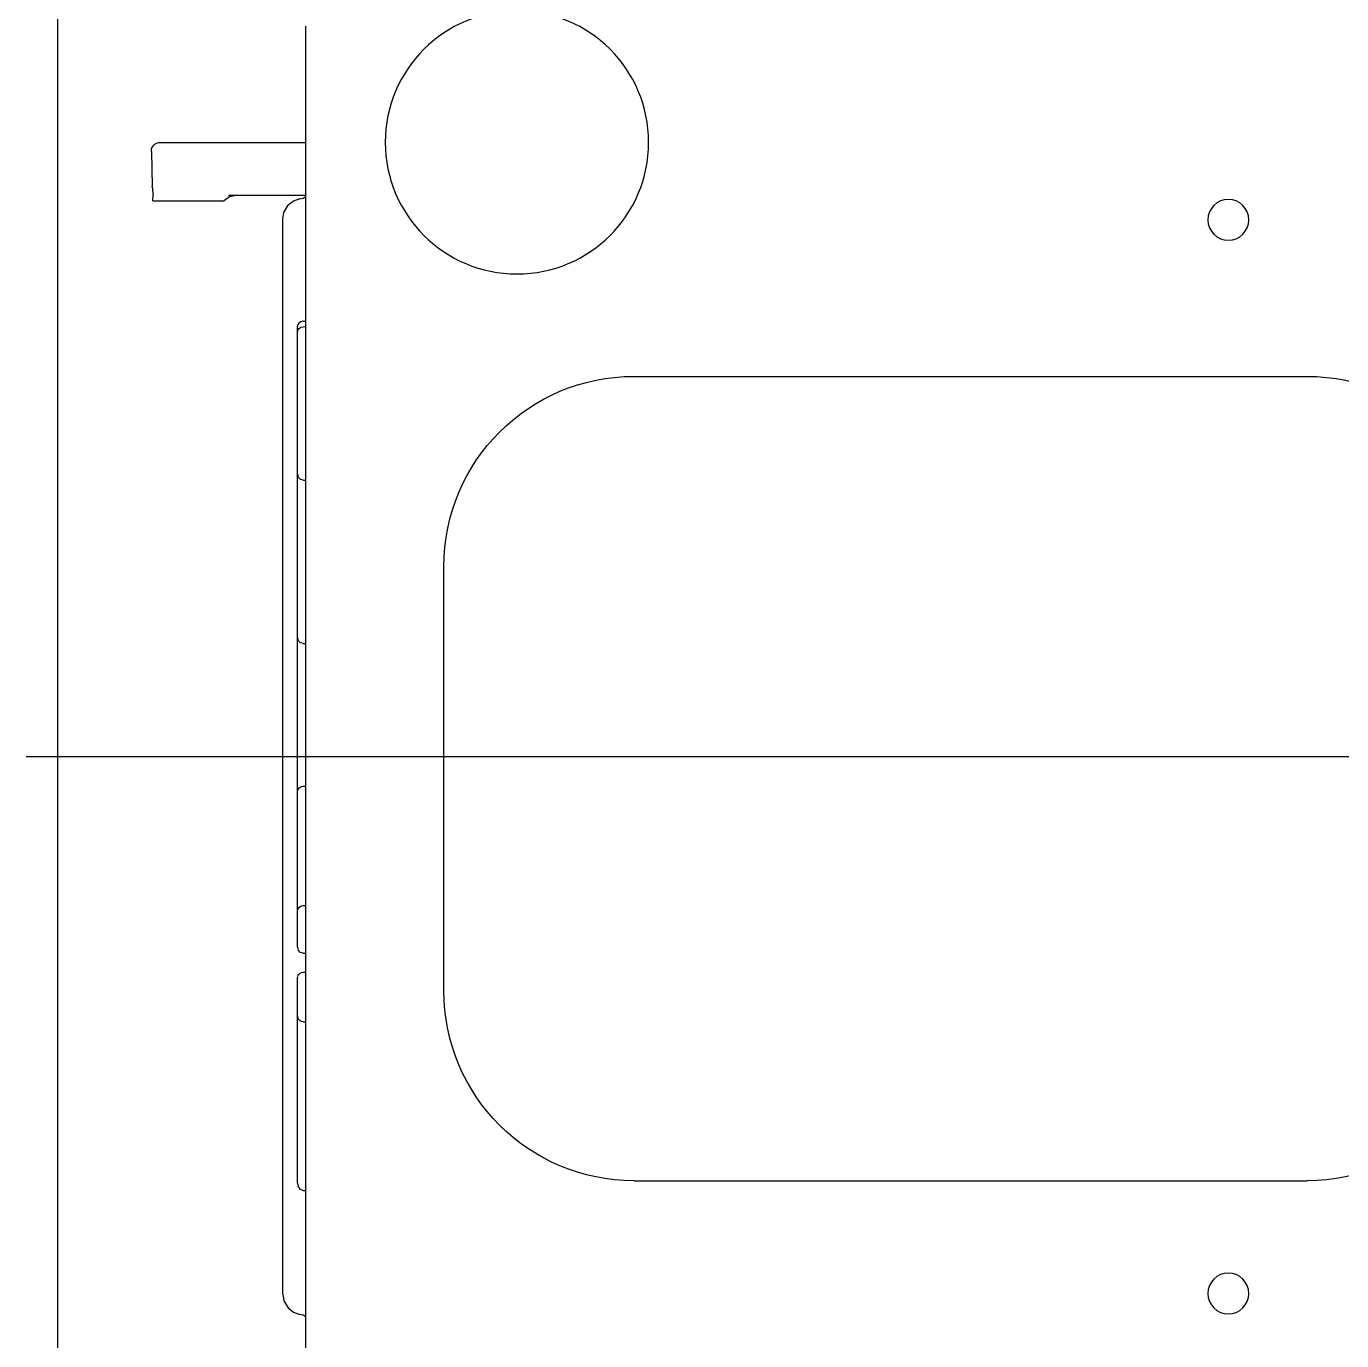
# Model space of a CAD drawing. Extents: x 1551 to 113148, y -1700 to 77018.
# Drawn here: x 18112.7 to 18562.2, y 9599.6 to 10049 of the extents above; entities that cross this region are included whole.
import ezdxf

# ---------------------------------------------------------------- set-up
doc = ezdxf.new("R2010")
doc.units = 0
doc.header["$LTSCALE"] = 500
doc.header["$MEASUREMENT"] = 0
doc.linetypes.add('CENTER', pattern=[3, 2.5, -0.25, 0, -0.25])
doc.linetypes.add('SNT-025', pattern=[0.74, 0.4, -0.17, 0, -0.17])
doc.layers.get('0').update_dxf_attribs({"linetype": 'CONTINUOUS'})
doc.layers.add('GENERATORSETT', color=7, linetype='CONTINUOUS')

# ---------------------------------------------------------------- blocks, each defined once
blk = doc.blocks.new('GENERATOR-BORDE')
for p, q in [((-2660.61, -390.39), (-2660.61, 389.61)), ((-2575.7, 249.67), (-2575.7, 0)), ((-2583.56, 183.75), (-2583.56, 180.76)), ((-2583.56, 180.76), (-2583.56, -180.76)), ((-2578.56, 145.82), (-2578.56, 128.73)), ((-2576.6, 148.25), (-2575.7, 148.27)), ((-2463.56, 145), (-2233.56, 145)), ((-2578.56, 128.73), (-2578.56, 106.14)), ((-2578.56, 106.14), (-2578.56, 94.44)), ((-2578.56, 94.44), (-2578.56, 88.66)), ((-2576.6, 90.66), (-2575.7, 90.68)), ((-2578.56, 88.66), (-2578.45, 89.22)), ((-2578.56, 88.66), (-2578.56, 75.67)), ((-2528.56, 80), (-2528.56, -65)), ((-2578.56, 75.67), (-2578.46, 75.12)), ((-2576.6, 73.67), (-2575.7, 73.66)), ((-2578.56, 65.15), (-2578.45, 65.7)), ((-2578.56, 65.15), (-2578.56, 52.86)), ((-2576.6, 67.15), (-2575.7, 67.17)), ((-2578.56, 52.86), (-2578.56, 47.46)), ((-2578.56, 52.86), (-2578.45, 52.3)), ((-2576.6, 50.86), (-2575.7, 50.84)), ((-2578.56, 47.46), (-2578.56, 30.44)), ((-2578.56, 30.44), (-2578.56, 12.06)), ((-2578.56, 12.06), (-2578.56, 6.29)), ((-2578.56, 12.06), (-2578.45, 11.51)), ((-2576.6, 10.06), (-2575.7, 10.05)), ((-2578.56, 6.29), (-2578.56, -5.75)), ((-2575.7, 0), (-2575.7, -249.67)), ((-2578.56, -5.75), (-2578.56, -28.2)), ((-2578.56, -28.2), (-2578.56, -38.51)), ((-2578.56, -38.51), (-2578.56, -40.75)), ((-2578.56, -40.75), (-2578.45, -40.1)), ((-2578.45, -40.1), (-2578.41, -39.99)), ((-2576.6, -38.66), (-2575.7, -38.64)), ((-2578.56, -40.75), (-2578.56, -92.24)), ((-2578.56, -92.24), (-2578.56, -96.6)), ((-2578.56, -96.6), (-2578.46, -96.02)), ((-2578.56, -96.6), (-2578.56, -144.99)), ((-2578.46, -96.02), (-2578.41, -95.85)), ((-2576.6, -94.55), (-2575.7, -94.54)), ((-2463.56, -130), (-2233.56, -130)), ((-2578.56, -144.99), (-2578.56, -146.83)), ((-2578.56, -146.83), (-2578.46, -147.4)), ((-2578.46, -147.4), (-2578.3, -147.84)), ((-2576.6, -146.99), (-2575.7, -147.01)), ((-2576.6, -148.85), (-2575.7, -148.87)), ((-2583.56, -180.76), (-2583.56, -183.75)), ((-2628.07, -193.5), (-2627.92, -192.08)), ((-2627.95, -190), (-2627.92, -191.92)), ((-2627.95, -190), (-2616.11, -190)), ((-2627.92, -191.92), (-2627.92, -192.08)), ((-2616.11, -190), (-2610.85, -190)), ((-2610.85, -190), (-2609.04, -190)), ((-2609.04, -190), (-2605.48, -190)), ((-2605.48, -190), (-2603.63, -190)), ((-2603.63, -190), (-2603.59, -190)), ((-2603.63, -190), (-2603.49, -190.19)), ((-2603.59, -190), (-2603.49, -190.19)), ((-2603.49, -190.19), (-2601.8, -191.53)), ((-2602.13, -192), (-2580.18, -192)), ((-2601.8, -191.53), (-2599.46, -192)), ((-2580.18, -192), (-2575.7, -192)), ((-2628.5, -206.92), (-2628.18, -194.92)), ((-2625.5, -210), (-2616.5, -210)), ((-2616.5, -210), (-2580.49, -210)), ((-2580.49, -210), (-2575.7, -210))]:
    blk.add_line(p, q)
at = {"linetype": 'CENTER'}
blk.add_line((-2671.23, 0), (68.87, 0), dxfattribs=at)
for points in [[(-2581.73, 188.47), (-2579.91, 189.88), (-2577.73, 190.64)], [(-2575.68, 191.48), (-2576.66, 190.94), (-2577.73, 190.64)], [(-2583.56, 183.75), (-2583.18, 185.97), (-2581.73, 188.47)], [(-2578.56, 145.82), (-2578.33, 146.96), (-2577.72, 147.81), (-2577.22, 148.11)], [(-2576.6, 148.25), (-2577.22, 148.11)], [(-2576.6, -38.66), (-2577.53, -38.92), (-2578.22, -39.57), (-2578.43, -39.98)], [(-2576.6, -94.55), (-2577.53, -94.8), (-2578.22, -95.43), (-2578.43, -95.85)], [(-2576.6, -148.85), (-2577.42, -148.66), (-2578.07, -148.17), (-2578.3, -147.84)], [(-2583.56, -183.75), (-2583.18, -185.97), (-2581.73, -188.47)], [(-2577.73, -190.64), (-2579.91, -189.88), (-2581.73, -188.47)], [(-2577.73, -190.64), (-2576.66, -190.94), (-2575.68, -191.48)]]:
    blk.add_lwpolyline(points)
for centre, radius in [((-2260.48, 183.52), 7), ((-2503.56, -210), 45), ((-2260.48, -183.52), 7)]:
    blk.add_circle(centre, radius)
for centre, radius, start, end in [((-2463.56, 80), 65, 90, 180), ((-2233.56, 80), 65, 0, 90), ((-2576.56, 88.66), 2, 91.0027, 158.5176), ((-2576.56, 75.67), 2, 201.5327, 268.9999), ((-2576.57, 65.15), 2, 90.9807, 158.5626), ((-2576.56, 52.86), 2, 201.4454, 269), ((-2576.56, 12.06), 2, 201.464, 269.0001), ((-2463.56, -65), 65, 180, 270), ((-2233.56, -65), 65, 270, 0), ((-2576.56, -144.99), 2, 180.0025, 269.0053), ((-2625.19, -195), 3, 170.121, 178.5006), ((-2633.06, -193.63), 4.99, 350.1258, 1.5181), ((-2625.5, -207), 3, 178.5, 270)]:
    blk.add_arc(centre, radius, start, end)

msp = doc.modelspace()

# ---------------------------------------------------------------- block references
at = {"layer": 'GENERATORSETT', "linetype": 'SNT-025', "xscale": -1, "rotation": 180}
msp.add_blockref('GENERATOR-BORDE', (20783.916, 9799.28), dxfattribs=at)

doc.saveas('drawing.dxf')
